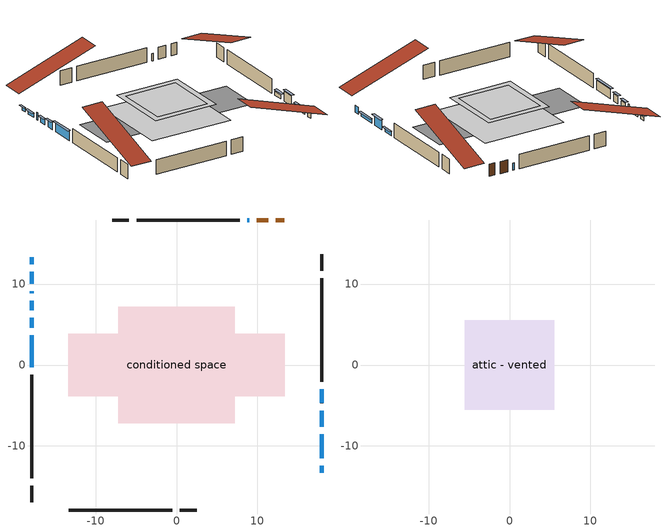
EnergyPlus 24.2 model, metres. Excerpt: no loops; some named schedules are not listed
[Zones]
conditioned space
 floor adiabatic (AdiabaticFloorConstruction): -7.17,-7.17 -7.17,7.17 7.17,7.17 7.17,-7.17 z0
 floor foundation (Slab1 construction): -13.37,-3.85 -13.37,3.85 13.37,3.85 13.37,-3.85 z0
 wall outside (AdiabaticWallConstruction 1): 13.3,17.91 12.27,17.91 / 11.34,17.91 9.93,17.91 z0:2.03
 wall outside (AdiabaticWallConstruction): 17.91,-13.3 17.91,-12.46 / -17.91,9.11 -17.91,8.87 / 9,17.91 8.76,17.91 / -17.91,5.85 -17.91,4.63 z0:1.22; -17.91,13.3 -17.91,12.44 / -17.91,11.51 -17.91,10.04 / 17.91,-11.53 17.91,-8.58 z0:0.61; 17.91,-7.66 17.91,-5.62 / -17.91,3.7 -17.91,-0.26 z0:1.63; 17.91,-4.69 17.91,-3.02 z0:0.66; -17.91,7.95 -17.91,6.78 z0:0.92
 wall outside (Wall1 construction): 7.84,17.91 -4.94,17.91 / -13.3,-17.91 -0.52,-17.91 / -17.91,-1.19 -17.91,-13.97 / 17.91,-2.09 17.91,10.69 z0:2.44
 wall outside (Wall2 construction): -5.87,17.91 -7.96,17.91 / 0.4,-17.91 2.49,-17.91 / -17.91,-14.9 -17.91,-16.98 / 17.91,11.62 17.91,13.71 z0:2.44
 window (WindowConstruction 8): 17.91,-13.3 17.91,-12.46 z0:1.22
 window (WindowConstruction 6): -17.91,13.3 -17.91,12.44 z0:0.61
 window (WindowConstruction 7): -17.91,11.51 -17.91,10.04 z0:0.61
 window (WindowConstruction 9): -17.91,9.11 -17.91,8.87 z0:1.22
 window (WindowConstruction 10): 9,17.91 8.76,17.91 z0:1.22
 window (WindowConstruction): 17.91,-11.53 17.91,-8.58 z0:0.61
 window (WindowConstruction 1): 17.91,-7.66 17.91,-5.62 z0:1.62
 window (WindowConstruction 2): 17.91,-4.69 17.91,-3.02 z0:0.66
 window (WindowConstruction 3): -17.91,7.95 -17.91,6.78 z0:0.91
 window (WindowConstruction 4): -17.91,5.85 -17.91,4.63 z0:1.22
 window (WindowConstruction 5): -17.91,3.7 -17.91,-0.26 z0:1.62
 door (Door): 13.3,17.91 12.27,17.91 z0:2.03
 door (Door 1): 11.34,17.91 9.93,17.91 z0:2.03
 ceiling adiabatic (AdiabaticFloorConstruction): 7.17,-7.17 7.17,7.17 -7.17,7.17 -7.17,-7.17 z0
attic - vented
 floor to conditioned space (Floor1 construction Reversed): -4.54,-4.54 -4.54,4.54 4.54,4.54 4.54,-4.54 z2.44
 floor to conditioned space (Floor2 construction Reversed): -5.56,-5.56 -5.56,5.56 5.56,5.56 5.56,-5.56 z2.44
 roof outside (Roof1 construction): 14.23,17.91,2.44 14.23,3.94,7.1 17.91,3.94,7.1 17.91,17.91,2.44; -14.23,-17.91,2.44 -14.23,-3.94,7.1 -17.91,-3.94,7.1 -17.91,-17.91,2.44; -17.91,14.23,2.44 -3.94,14.23,7.1 -3.94,17.91,7.1 -17.91,17.91,2.44; 17.91,-14.23,2.44 3.94,-14.23,7.1 3.94,-17.91,7.1 17.91,-17.91,2.44
shading: -17.91,12.24 -17.91,13.5 -18.32,13.5 -18.32,12.24 z0.81; -17.91,9.84 -17.91,11.71 -18.32,11.71 -18.32,9.84 z0.81; 17.91,-8.38 17.91,-11.73 18.32,-11.73 18.32,-8.38 z0.81; 17.91,-5.42 17.91,-7.86 18.32,-7.86 18.32,-5.42 z1.83; 17.91,-2.82 17.91,-4.89 18.32,-4.89 18.32,-2.82 z0.86; -17.91,6.58 -17.91,8.15 -18.32,8.15 -18.32,6.58 z1.12; -17.91,4.43 -17.91,6.05 -18.32,6.05 -18.32,4.43 z1.42; -17.91,-0.46 -17.91,3.9 -18.32,3.9 -18.32,-0.46 z1.83
[Building]
Building 1: Terrain=Suburbs
[Site:Location]
Toronto City Centre_ON: Latitude {deg}=43.63; Longitude {deg}=-79.39; Time Zone {hr}=-5; Elevation {m}=77; Keep Site Location Information=Yes
[Site:GroundTemperature:Shallow]
5.01852, 3.26908, 3.12898, 3.95918, 7.29196, 10.6092, 13.4851, 15.3069, 15.4617, 13.9799, 11.1774, 7.9619
[Site:WaterMainsTemperature]
Calculation Method=Schedule; Temperature Schedule=mains temperature schedule
[Material] Roughness=Rough; Thermal Absorptance=0.9
Name | Thickness {m} | Conductivity {W/m-K} | Density {kg/m3} | Specific Heat {J/kg-K} | Solar Absorptance | Visible Absorptance
asphalt or fiberglass shingles | 0.00635 | 0.162714 | 1121.4 | 1465.45 | 0.4 | 0.4
ceiling loosefill ins | 0.169333 | 0.0480833 | 16.02 | 1046.75 | 0.7 | 0.7
ceiling stud and cavity | 0.1397 | 0.0798965 | 65.682 | 1177.47 | 0.7 | 0.7
ceiling stud and cavity 1 | 0.1397 | 0.43832 | 65.682 | 1177.47 | 0.7 | 0.7
concrete 4.0 in. | 0.1016 | 1.803125 | 2242.8 | 837.4 | 0.7 | 0.7
door material | 0.04445 | 0.188738 | 512.64 | 1214.23 | 0.7 | 0.7
door material 1 | 0.04445 | 0.053851 | 512.64 | 1214.23 | 0.7 | 0.7
floor covering | 0.0127 | 0.0433444 | 54.468 | 1339.84 | 0.6 | 0.6
floor rigid ins; wall rigid ins | 0.512978 | 0.029427 | 32.04 | 1214.23 | 0.7 | 0.7
floor stud and cavity | 0.1397 | 1.75129 | 37.0049 | 1207.88 | 0.7 | 0.7
furniture material conditioned space 1 | 0.1524 | 0.115458 | 640.8 | 1214.23 | 0.6 | 0.6
gypsum board | 0.0127 | 0.160291 | 801 | 837.4 | 0.6 | 0.6
interior vertical ins | 0.025908 | 0.029427 | 32.04 | 1214.23 | 0.7 | 0.7
osb sheathing 0.5 in. | 0.0127 | 0.115458 | 512.64 | 1214.23 | 0.7 | 0.7
osb sheathing 0.75 in. | 0.01905 | 0.115458 | 512.64 | 1214.23 | 0.7 | 0.7
slab rigid ins | 0.00792629 | 0.029427 | 32.04 | 1214.23 | 0.7 | 0.7
wall stud and cavity | 0.1397 | 0.085127 | 139.0536 | 1170.24 | 0.7 | 0.7
wall stud and cavity 1 | 0.1397 | 0.748539 | 139.0536 | 1170.24 | 0.7 | 0.7
wall stud and cavity 2 | 0.0889 | 0.380278 | 52.3479 | 1209.89 | 0.7 | 0.7
wall stud and cavity 3 | 0.0889 | 0.391764 | 83.0341 | 1211.67 | 0.7 | 0.7
wood siding | 0.0254 | 0.102417 | 544.68 | 1172.36 | 0.4 | 0.4
wood siding 1; wood siding 2 | 0.0254 | 0.102417 | 544.68 | 1172.36 | 0.7 | 0.7
[WindowMaterial:SimpleGlazingSystem]
Name | U-Factor {W/m2-K} | Solar Heat Gain Coefficient
WindowMaterial | 5.00743 | 0.64
WindowMaterial 1 | 2.887263 | 0.7
WindowMaterial 2 | 4.19264 | 0.66
WindowMaterial 3 | 4.47767 | 0.67
WindowMaterial 4 | 4.44815 | 0.67
WindowMaterial 5 | 2.8725 | 0.71
WindowMaterial 6 | 5.50596 | 0.61
WindowMaterial 7 | 5.402617 | 0.69
WindowMaterial 8 | 3.01842 | 0.56
[Construction]
AdiabaticFloorConstruction: floor stud and cavity, floor rigid ins, osb sheathing 0.75 in., floor covering
AdiabaticWallConstruction: wood siding 1, wall rigid ins, wall stud and cavity 2, gypsum board
AdiabaticWallConstruction 1: wood siding 2, wall rigid ins, wall stud and cavity 2, gypsum board
Door: door material
Door 1: door material 1
Floor1 construction Reversed: gypsum board, ceiling stud and cavity
Floor2 construction Reversed: gypsum board, ceiling stud and cavity 1, ceiling loosefill ins
furniture construction conditioned space 1: furniture material conditioned space 1
PartitionWallConstruction: gypsum board, wall stud and cavity 3, gypsum board
Roof1 construction: asphalt or fiberglass shingles
Slab1 construction: slab rigid ins, concrete 4.0 in.
Wall1 construction: wood siding, osb sheathing 0.5 in., wall stud and cavity, gypsum board
Wall2 construction: wood siding, osb sheathing 0.5 in., wall stud and cavity 1, gypsum board
WindowConstruction; WindowConstruction 7: WindowMaterial
WindowConstruction 1: WindowMaterial 1
WindowConstruction 10; WindowConstruction 9: WindowMaterial 8
WindowConstruction 2: WindowMaterial 2
WindowConstruction 3: WindowMaterial 3
WindowConstruction 4: WindowMaterial 4
WindowConstruction 5: WindowMaterial 5
WindowConstruction 6: WindowMaterial 6
WindowConstruction 8: WindowMaterial 7
[Zone] Multiplier=1; Part of Total Floor Area=Yes
Name | Volume {m3}
attic - vented | 155.682
conditioned space | 502
[Space]
Name | Zone | Volume {m3}
attic - vented 1 | attic - vented | 155.682
conditioned space 1 | conditioned space | 502
[ZoneInfiltration:EffectiveLeakageArea]
infil attic - vented 1: Zone or Space=attic - vented 1; Schedule=Always On Discrete; Effective Air Leakage Area {cm2}=8668.21; Stack Coefficient=0.000323936; Wind Coefficient=1.21605e-05
[ZoneMixing]
whole house fan mix: Zone or Space=attic - vented; Schedule=Always On Continuous; Design Flow Rate Calculation Method=Flow/Zone; Design Flow Rate {m3/s}=0; Source Zone or Space=conditioned space
[SurfaceProperty:ExposedFoundationPerimeter]
Slab1: Exposed Perimeter Calculation Method=TotalExposedPerimeter; Total Exposed Perimeter {m}=68.886
[InternalMass] Zone or ZoneList=conditioned space; Space or SpaceList=conditioned space 1
Name | Construction | Surface Area {m2}
furniture mass conditioned space 1 | furniture construction conditioned space 1 | 164.708
partition wall mass | PartitionWallConstruction | 411.77
[Lights]
interior lighting: Zone or ZoneList or Space or SpaceList=conditioned space 1; Schedule=interior lighting schedule; Design Level Calculation Method=LightingLevel; Lighting Level {W}=343.2; Return Air Fraction=0; Fraction Radiant=0.6; Fraction Visible=0.2; Fraction Replaceable=1
[People]
occupants: Zone or ZoneList or Space or SpaceList=conditioned space 1; Number of People Schedule=occupants schedule; Number of People Calculation Method=People; Number of People=3; Fraction Radiant=0.314171; Sensible Heat Fraction=0.56303; Activity Level Schedule=occupants activity schedule; Carbon Dioxide Generation Rate {m3/s-W}=0; Enable ASHRAE 55 Comfort Warnings=No; Mean Radiant Temperature Calculation Type=EnclosureAveraged
[ElectricEquipment] Zone or ZoneList or Space or SpaceList=conditioned space 1; Design Level Calculation Method=EquipmentLevel
Name | Schedule | Design Level {W} | Fraction Latent | Fraction Radiant | Fraction Lost
clothes dryer | clothes dryer schedule | 140.772 | 0.015 | 0.081 | 0.85
clothes washer | clothes washer schedule | 32.1985 | 0.03 | 0.162 | 0.7
cooking range | cooking range schedule | 215.147 | 0.08 | 0.432 | 0.2
dishwasher | dishwasher schedule | 66.8632 | 0.3 | 0.18 | 0.4
fridge | fridge schedule | 72.9452 | 0 | 0.6 | 0
mech vent bath fan 0 | mech vent bath fan 0 schedule | 50.2 | 0 | 0 | 1
mech vent house fan | mech vent house fan schedule | 0 | 0 | 0 | 1
mech vent house fan cfis | mech vent house fan cfis schedule | 0 | 0 | 0 | 0
mech vent range fan 0 | mech vent range fan 0 schedule | 57 | 0 | 0 | 1
misc plug loads | misc plug loads schedule | 494.7 | 0.045 | 0.513 | 0.1
whole house fan | Always On Discrete | 0 | 0 | 0 | 1
[OtherEquipment] Zone or ZoneList or Space or SpaceList=conditioned space 1; Design Level Calculation Method=EquipmentLevel
Name | Fuel Type | Schedule | Design Level {W} | Fraction Latent | Fraction Radiant | Fraction Lost
clothes dryer 1 | Electricity | clothes dryer schedule | 0 | 0.015 | 0.081 | 0.85
cooking range 1 | Electricity | cooking range schedule | 0 | 0.08 | 0.432 | 0.2
general water use latent | None | general water use schedule | 62.594 | 1 | 0 | 0
general water use sensible | None | general water use schedule | -61.6891 | 0 | 0.6 | 0
mech vent house fan latent load | None | Always On Discrete | 0 | 1 | 0 | 0
mech vent house fan sensible load | None | Always On Discrete | 0 | 0 | 0 | 0
water heater energy adjustment1 | Electricity | Always On Discrete | 0.01 | 0 | 0 | 1
[ZoneInfiltration:DesignFlowRate] Zone or ZoneList or Space or SpaceList=conditioned space 1; Schedule=Always On Discrete; Design Flow Rate Calculation Method=Flow/Zone; Design Flow Rate {m3/s}=0
infil flow; natural vent flow; whole house fan flow
[ZoneControl:Thermostat]
conditioned space Thermostat: Zone or ZoneList=conditioned space; Control Type Schedule=conditioned space Thermostat Schedule; Control 1=conditioned space temperature setpoint; Temperature Difference Between Cutout And Setpoint {deltaC}=0
[ZoneHVAC:Baseboard:Convective:Electric]
electric baseboard: Availability Schedule=Always On Discrete; Heating Design Capacity {W}=17722.6; Efficiency=1
[Zone equipment]
conditioned space: electric baseboard
[Foundation:Kiva]
Foundation Kiva 1: Initial Indoor Air Temperature {C}=18; Interior Vertical Insulation Material=interior vertical ins; Interior Vertical Insulation Depth {m}=0.1016; Wall Height Above Grade {m}=0.1016; Wall Depth Below Slab {m}=0.2032
[Foundation:Kiva:Settings]
Soil Conductivity {W/m-K}=0.849921; Soil Density {kg/m3}=1842.3; Soil Specific Heat {J/kg-K}=418.7; Ground Solar Absorptivity=0.9; Ground Thermal Absorptivity=0.9; Ground Surface Roughness {m}=0.03; Far-Field Width {m}=40; Deep-Ground Boundary Condition=ZeroFlux; Deep-Ground Depth {m}=40; Minimum Cell Dimension {m}=0.2; Maximum Cell Growth Coefficient=3; Simulation Timestep=Timestep
[Exterior:Lights]
exterior lighting: Schedule=exterior lighting schedule; Design Level {W}=75.6
[EnergyManagementSystem:GlobalVariable]
infil_program_Qfan
infil_program_Qinf
natural_vent_program_Qnv
natural_vent_program_Qwhf
[EnergyManagementSystem:Sensor]
Name | Output:Variable or Output:Meter Index Key | Output:Variable or Output:Meter
airflow_gain | infil flow | Infiltration Sensible Heat Gain Energy
airflow_gain_1 | natural vent flow | Infiltration Sensible Heat Gain Energy
airflow_gain_2 | whole house fan flow | Infiltration Sensible Heat Gain Energy
airflow_loss | infil flow | Infiltration Sensible Heat Loss Energy
airflow_loss_1 | natural vent flow | Infiltration Sensible Heat Loss Energy
airflow_loss_2 | whole house fan flow | Infiltration Sensible Heat Loss Energy
clg_load_cond |  | Cooling:EnergyTransfer:Zone:CONDITIONED SPACE
clg_sp_s; clg_sp_s_1 | cooling setpoint | Schedule Value
clothes_dryer_exhaust_0_sch_s | clothes dryer exhaust 0 schedule | Schedule Value
conditioned_space_clg_unmet_s | conditioned space | Zone Cooling Setpoint Not Met Time
conditioned_space_htg_unmet_s | conditioned space | Zone Heating Setpoint Not Met Time
cool_season | cooling season schedule | Schedule Value
fridge_tin_s | conditioned space | Zone Mean Air Temperature
htg_load_cond |  | Heating:EnergyTransfer:Zone:CONDITIONED SPACE
htg_sp_s; htg_sp_s_1 | heating setpoint | Schedule Value
ig_ee_conv | clothes dryer | Electric Equipment Convective Heating Energy
ig_ee_conv_2 | cooking range | Electric Equipment Convective Heating Energy
ig_ee_conv_4 | fridge | Electric Equipment Convective Heating Energy
ig_ee_conv_5 | misc plug loads | Electric Equipment Convective Heating Energy
ig_ee_conv_6 | whole house fan | Electric Equipment Convective Heating Energy
ig_ee_rad | clothes dryer | Electric Equipment Radiant Heating Energy
ig_ee_rad_2 | cooking range | Electric Equipment Radiant Heating Energy
ig_ee_rad_4 | fridge | Electric Equipment Radiant Heating Energy
ig_ee_rad_5 | misc plug loads | Electric Equipment Radiant Heating Energy
ig_ee_rad_6 | whole house fan | Electric Equipment Radiant Heating Energy
ig_lgt_conv | interior lighting | Lights Convective Heating Energy
ig_lgt_rad | interior lighting | Lights Radiant Heating Energy
ig_lgt_vis | interior lighting | Lights Visible Radiation Heating Energy
ig_oe_conv | clothes dryer 1 | Other Equipment Convective Heating Energy
ig_oe_conv_1 | cooking range 1 | Other Equipment Convective Heating Energy
ig_oe_conv_2 | general water use latent | Other Equipment Convective Heating Energy
ig_oe_conv_3 | general water use sensible | Other Equipment Convective Heating Energy
ig_oe_conv_4 | water heater energy adjustment1 | Other Equipment Convective Heating Energy
ig_oe_rad | clothes dryer 1 | Other Equipment Radiant Heating Energy
ig_oe_rad_1 | cooking range 1 | Other Equipment Radiant Heating Energy
ig_oe_rad_2 | general water use latent | Other Equipment Radiant Heating Energy
ig_oe_rad_3 | general water use sensible | Other Equipment Radiant Heating Energy
ig_oe_rad_4 | water heater energy adjustment1 | Other Equipment Radiant Heating Energy
ig_ppl_conv | occupants | People Convective Heating Energy
ig_ppl_rad | occupants | People Radiant Heating Energy
im_conv | furniture mass conditioned space 1 | Surface Inside Face Convection Heat Gain Energy
im_conv_1 | partition wall mass | Surface Inside Face Convection Heat Gain Energy
im_ig | furniture mass conditioned space 1 | Surface Inside Face Internal Gains Radiation Heat Gain Energy
im_ig_1 | partition wall mass | Surface Inside Face Internal Gains Radiation Heat Gain Energy
im_lgt | furniture mass conditioned space 1 | Surface Inside Face Lights Radiation Heat Gain Energy
im_lgt_1 | partition wall mass | Surface Inside Face Lights Radiation Heat Gain Energy
im_sol | furniture mass conditioned space 1 | Surface Inside Face Solar Radiation Heat Gain Energy
im_sol_1 | partition wall mass | Surface Inside Face Solar Radiation Heat Gain Energy
im_surf | furniture mass conditioned space 1 | Surface Inside Face Net Surface Thermal Radiation Heat Gain Energy
im_surf_1 | partition wall mass | Surface Inside Face Net Surface Thermal Radiation Heat Gain Energy
mech_vent_bath_fan_0_sch_s | mech vent bath fan 0 schedule | Schedule Value
mech_vent_range_fan_0_sch_s | mech vent range fan 0 schedule | Schedule Value
mv_conv | mech vent bath fan 0 | Electric Equipment Convective Heating Energy
mv_conv_1 | mech vent house fan | Electric Equipment Convective Heating Energy
mv_conv_2 | mech vent house fan cfis | Electric Equipment Convective Heating Energy
mv_conv_3 | mech vent range fan 0 | Electric Equipment Convective Heating Energy
mv_conv_4 | mech vent house fan latent load | Other Equipment Convective Heating Energy
mv_conv_5 | mech vent house fan sensible load | Other Equipment Convective Heating Energy
mv_rad | mech vent bath fan 0 | Electric Equipment Radiant Heating Energy
mv_rad_1 | mech vent house fan | Electric Equipment Radiant Heating Energy
mv_rad_2 | mech vent house fan cfis | Electric Equipment Radiant Heating Energy
mv_rad_3 | mech vent range fan 0 | Electric Equipment Radiant Heating Energy
mv_rad_4 | mech vent house fan latent load | Other Equipment Radiant Heating Energy
mv_rad_5 | mech vent house fan sensible load | Other Equipment Radiant Heating Energy
natural_vent_s | natural vent schedule | Schedule Value
out_pb_s |  | Site Outdoor Air Barometric Pressure
out_wt_s |  | Site Outdoor Air Humidity Ratio
site_vw_s |  | Site Wind Speed
ss_back_out | Window1 | Surface Window Shortwave from Zone Back Out Window Heat Transfer Rate
ss_back_out_1 | Window10 | Surface Window Shortwave from Zone Back Out Window Heat Transfer Rate
ss_back_out_10 | Window9 | Surface Window Shortwave from Zone Back Out Window Heat Transfer Rate
ss_back_out_2 | Window11 | Surface Window Shortwave from Zone Back Out Window Heat Transfer Rate
ss_back_out_3 | Window12 | Surface Window Shortwave from Zone Back Out Window Heat Transfer Rate
ss_back_out_4 | Window13 | Surface Window Shortwave from Zone Back Out Window Heat Transfer Rate
ss_back_out_5 | Window2 | Surface Window Shortwave from Zone Back Out Window Heat Transfer Rate
ss_back_out_6 | Window4 | Surface Window Shortwave from Zone Back Out Window Heat Transfer Rate
ss_back_out_7 | Window5 | Surface Window Shortwave from Zone Back Out Window Heat Transfer Rate
ss_back_out_8 | Window7 | Surface Window Shortwave from Zone Back Out Window Heat Transfer Rate
ss_back_out_9 | Window8 | Surface Window Shortwave from Zone Back Out Window Heat Transfer Rate
ss_conv | Door1 | Surface Inside Face Convection Heat Gain Energy
ss_conv_1 | Door2 | Surface Inside Face Convection Heat Gain Energy
ss_conv_10 | Window7 | Surface Inside Face Convection Heat Gain Energy
ss_conv_11 | Window8 | Surface Inside Face Convection Heat Gain Energy
ss_conv_12 | Window9 | Surface Inside Face Convection Heat Gain Energy
ss_conv_2 | Window1 | Surface Inside Face Convection Heat Gain Energy
ss_conv_3 | Window10 | Surface Inside Face Convection Heat Gain Energy
ss_conv_4 | Window11 | Surface Inside Face Convection Heat Gain Energy
ss_conv_5 | Window12 | Surface Inside Face Convection Heat Gain Energy
ss_conv_6 | Window13 | Surface Inside Face Convection Heat Gain Energy
ss_conv_7 | Window2 | Surface Inside Face Convection Heat Gain Energy
ss_conv_8 | Window4 | Surface Inside Face Convection Heat Gain Energy
ss_conv_9 | Window5 | Surface Inside Face Convection Heat Gain Energy
ss_ig | Door1 | Surface Inside Face Internal Gains Radiation Heat Gain Energy
ss_ig_1 | Door2 | Surface Inside Face Internal Gains Radiation Heat Gain Energy
ss_ig_10 | Window7 | Surface Inside Face Internal Gains Radiation Heat Gain Energy
ss_ig_11 | Window8 | Surface Inside Face Internal Gains Radiation Heat Gain Energy
ss_ig_12 | Window9 | Surface Inside Face Internal Gains Radiation Heat Gain Energy
ss_ig_2 | Window1 | Surface Inside Face Internal Gains Radiation Heat Gain Energy
ss_ig_3 | Window10 | Surface Inside Face Internal Gains Radiation Heat Gain Energy
ss_ig_4 | Window11 | Surface Inside Face Internal Gains Radiation Heat Gain Energy
ss_ig_5 | Window12 | Surface Inside Face Internal Gains Radiation Heat Gain Energy
ss_ig_6 | Window13 | Surface Inside Face Internal Gains Radiation Heat Gain Energy
ss_ig_7 | Window2 | Surface Inside Face Internal Gains Radiation Heat Gain Energy
ss_ig_8 | Window4 | Surface Inside Face Internal Gains Radiation Heat Gain Energy
ss_ig_9 | Window5 | Surface Inside Face Internal Gains Radiation Heat Gain Energy
ss_lgt | Door1 | Surface Inside Face Lights Radiation Heat Gain Energy
ss_lgt_1 | Door2 | Surface Inside Face Lights Radiation Heat Gain Energy
ss_sol | Door1 | Surface Inside Face Solar Radiation Heat Gain Energy
ss_sol_1 | Door2 | Surface Inside Face Solar Radiation Heat Gain Energy
ss_surf | Door1 | Surface Inside Face Net Surface Thermal Radiation Heat Gain Energy
ss_surf_1 | Door2 | Surface Inside Face Net Surface Thermal Radiation Heat Gain Energy
ss_surf_10 | Window7 | Surface Inside Face Net Surface Thermal Radiation Heat Gain Energy
ss_surf_11 | Window8 | Surface Inside Face Net Surface Thermal Radiation Heat Gain Energy
ss_surf_12 | Window9 | Surface Inside Face Net Surface Thermal Radiation Heat Gain Energy
ss_surf_2 | Window1 | Surface Inside Face Net Surface Thermal Radiation Heat Gain Energy
ss_surf_3 | Window10 | Surface Inside Face Net Surface Thermal Radiation Heat Gain Energy
ss_surf_4 | Window11 | Surface Inside Face Net Surface Thermal Radiation Heat Gain Energy
ss_surf_5 | Window12 | Surface Inside Face Net Surface Thermal Radiation Heat Gain Energy
ss_surf_6 | Window13 | Surface Inside Face Net Surface Thermal Radiation Heat Gain Energy
ss_surf_7 | Window2 | Surface Inside Face Net Surface Thermal Radiation Heat Gain Energy
ss_surf_8 | Window4 | Surface Inside Face Net Surface Thermal Radiation Heat Gain Energy
ss_surf_9 | Window5 | Surface Inside Face Net Surface Thermal Radiation Heat Gain Energy
ss_trans_in | Window1 | Surface Window Transmitted Solar Radiation Rate
ss_trans_in_1 | Window10 | Surface Window Transmitted Solar Radiation Rate
ss_trans_in_10 | Window9 | Surface Window Transmitted Solar Radiation Rate
ss_trans_in_2 | Window11 | Surface Window Transmitted Solar Radiation Rate
ss_trans_in_3 | Window12 | Surface Window Transmitted Solar Radiation Rate
ss_trans_in_4 | Window13 | Surface Window Transmitted Solar Radiation Rate
ss_trans_in_5 | Window2 | Surface Window Transmitted Solar Radiation Rate
ss_trans_in_6 | Window4 | Surface Window Transmitted Solar Radiation Rate
ss_trans_in_7 | Window5 | Surface Window Transmitted Solar Radiation Rate
ss_trans_in_8 | Window7 | Surface Window Transmitted Solar Radiation Rate
ss_trans_in_9 | Window8 | Surface Window Transmitted Solar Radiation Rate
ss_trans_out | Window1 | Surface Inside Face Initial Transmitted Diffuse Transmitted Out Window Solar Radiation Rate
ss_trans_out_1 | Window10 | Surface Inside Face Initial Transmitted Diffuse Transmitted Out Window Solar Radiation Rate
ss_trans_out_10 | Window9 | Surface Inside Face Initial Transmitted Diffuse Transmitted Out Window Solar Radiation Rate
ss_trans_out_2 | Window11 | Surface Inside Face Initial Transmitted Diffuse Transmitted Out Window Solar Radiation Rate
ss_trans_out_3 | Window12 | Surface Inside Face Initial Transmitted Diffuse Transmitted Out Window Solar Radiation Rate
ss_trans_out_4 | Window13 | Surface Inside Face Initial Transmitted Diffuse Transmitted Out Window Solar Radiation Rate
ss_trans_out_5 | Window2 | Surface Inside Face Initial Transmitted Diffuse Transmitted Out Window Solar Radiation Rate
ss_trans_out_6 | Window4 | Surface Inside Face Initial Transmitted Diffuse Transmitted Out Window Solar Radiation Rate
ss_trans_out_7 | Window5 | Surface Inside Face Initial Transmitted Diffuse Transmitted Out Window Solar Radiation Rate
ss_trans_out_8 | Window7 | Surface Inside Face Initial Transmitted Diffuse Transmitted Out Window Solar Radiation Rate
ss_trans_out_9 | Window8 | Surface Inside Face Initial Transmitted Diffuse Transmitted Out Window Solar Radiation Rate
s_conv | Floor1 | Surface Inside Face Convection Heat Gain Energy
s_conv_1 | Floor2 | Surface Inside Face Convection Heat Gain Energy
s_conv_10 | Wall2:180 | Surface Inside Face Convection Heat Gain Energy
s_conv_11 | Wall2:270 | Surface Inside Face Convection Heat Gain Energy
s_conv_12 | Wall2:90 | Surface Inside Face Convection Heat Gain Energy
s_conv_2 | inferred conditioned ceiling | Surface Inside Face Convection Heat Gain Energy
s_conv_3 | inferred conditioned floor | Surface Inside Face Convection Heat Gain Energy
s_conv_4 | Slab1 | Surface Inside Face Convection Heat Gain Energy
s_conv_5 | Wall1:0 | Surface Inside Face Convection Heat Gain Energy
s_conv_6 | Wall1:180 | Surface Inside Face Convection Heat Gain Energy
s_conv_7 | Wall1:270 | Surface Inside Face Convection Heat Gain Energy
s_conv_8 | Wall1:90 | Surface Inside Face Convection Heat Gain Energy
s_conv_9 | Wall2:0 | Surface Inside Face Convection Heat Gain Energy
s_ig | Floor1 | Surface Inside Face Internal Gains Radiation Heat Gain Energy
s_ig_1 | Floor2 | Surface Inside Face Internal Gains Radiation Heat Gain Energy
s_ig_10 | Wall2:180 | Surface Inside Face Internal Gains Radiation Heat Gain Energy
s_ig_11 | Wall2:270 | Surface Inside Face Internal Gains Radiation Heat Gain Energy
s_ig_12 | Wall2:90 | Surface Inside Face Internal Gains Radiation Heat Gain Energy
s_ig_2 | inferred conditioned ceiling | Surface Inside Face Internal Gains Radiation Heat Gain Energy
s_ig_3 | inferred conditioned floor | Surface Inside Face Internal Gains Radiation Heat Gain Energy
s_ig_4 | Slab1 | Surface Inside Face Internal Gains Radiation Heat Gain Energy
s_ig_5 | Wall1:0 | Surface Inside Face Internal Gains Radiation Heat Gain Energy
s_ig_6 | Wall1:180 | Surface Inside Face Internal Gains Radiation Heat Gain Energy
s_ig_7 | Wall1:270 | Surface Inside Face Internal Gains Radiation Heat Gain Energy
s_ig_8 | Wall1:90 | Surface Inside Face Internal Gains Radiation Heat Gain Energy
s_ig_9 | Wall2:0 | Surface Inside Face Internal Gains Radiation Heat Gain Energy
s_lgt | Floor1 | Surface Inside Face Lights Radiation Heat Gain Energy
s_lgt_1 | Floor2 | Surface Inside Face Lights Radiation Heat Gain Energy
s_lgt_10 | Wall2:180 | Surface Inside Face Lights Radiation Heat Gain Energy
